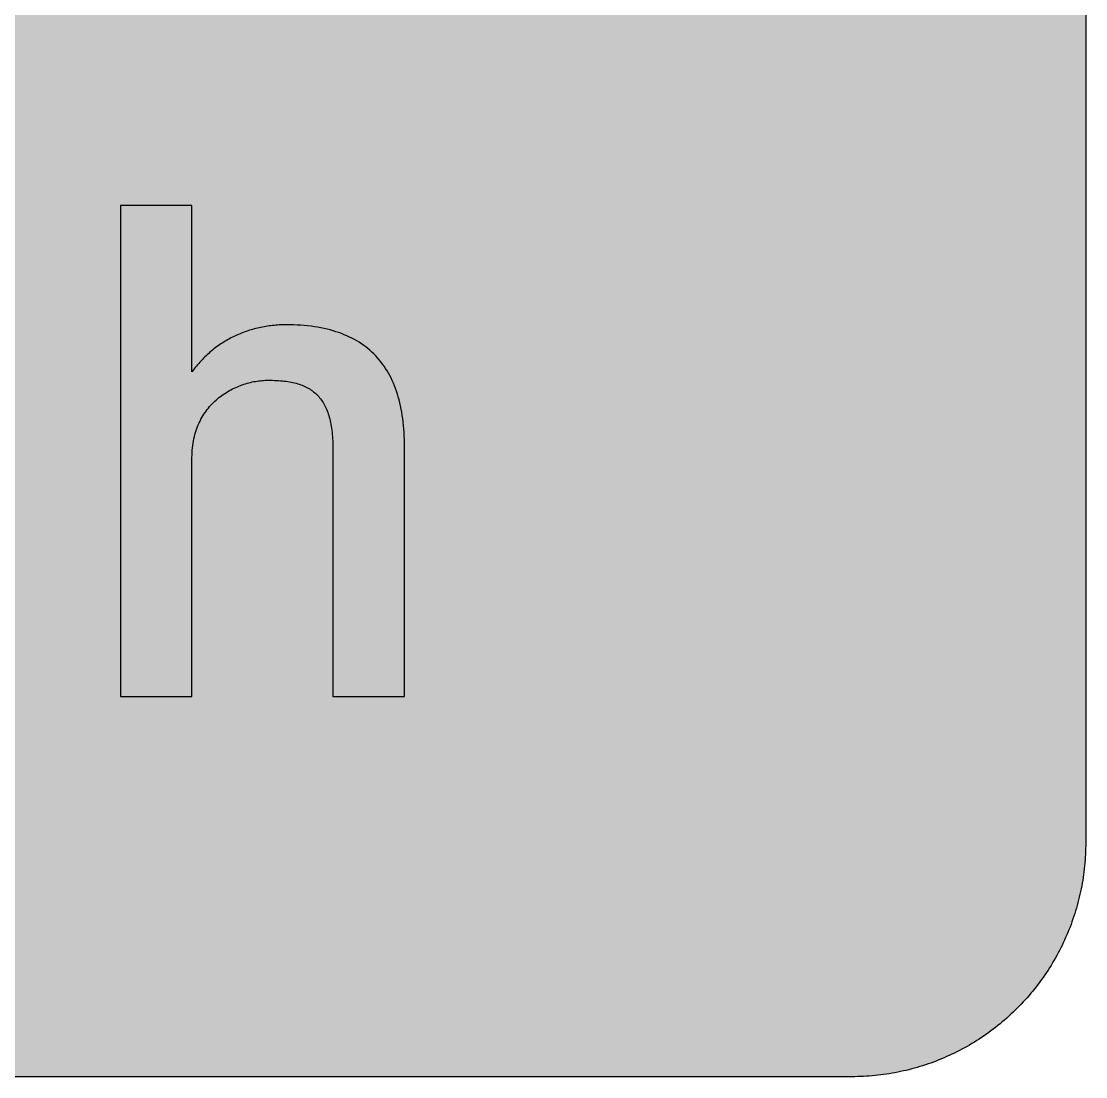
# Model space of a CAD drawing. Header units: millimetres. Extents: x 0 to 212, y 0 to 159.
# Drawn here: x 147.5 to 211.7, y 0.1 to 63.7 of the extents above; entities that cross this region are included whole.
import ezdxf

# ---------------------------------------------------------------- set-up
doc = ezdxf.new("R2010")
doc.units = ezdxf.units.MM

msp = doc.modelspace()

# ---------------------------------------------------------------- hatches: boundary and pattern name
for color, points in [(254, [(14.1633, 0.0536), (13.9878, 0.0533), (13.8125, 0.0559), (13.6373, 0.061), (13.462, 0.0686), (13.2893, 0.0787), (13.114, 0.0914), (12.9413, 0.1041), (12.7686, 0.1219), (12.5959, 0.1397), (12.4231, 0.16), (12.2504, 0.1829), (12.0777, 0.2057), (11.9075, 0.2337), (11.7373, 0.2616), (11.5672, 0.2921), (11.397, 0.3251), (11.2268, 0.3607), (11.0592, 0.3988), (10.8915, 0.4369), (10.7239, 0.4775), (10.5562, 0.5207), (10.3886, 0.5664), (10.2235, 0.6121), (10.0584, 0.6629), (9.8933, 0.7137), (9.7307, 0.7671), (9.5682, 0.8204), (9.4056, 0.8788), (9.2431, 0.9373), (9.083, 0.9982), (8.923, 1.0617), (8.763, 1.1252), (8.6055, 1.1938), (8.4455, 1.2624), (8.2906, 1.331), (8.1331, 1.4046), (7.9781, 1.4783), (7.8232, 1.5545), (7.6708, 1.6332), (7.5184, 1.7145), (7.366, 1.7958), (7.2161, 1.8796), (7.0663, 1.966), (6.919, 2.0523), (6.7716, 2.1438), (6.6243, 2.2352), (6.4795, 2.3266), (6.3348, 2.4232), (6.19, 2.5197), (6.0477, 2.6187), (5.908, 2.7178), (5.7683, 2.8194), (5.6286, 2.9235), (5.4915, 3.0302), (5.3543, 3.1369), (5.2197, 3.2461), (5.0851, 3.3579), (4.953, 3.4722), (4.8209, 3.5865), (4.6914, 3.7033), (4.5644, 3.8202), (4.4348, 3.9395), (4.3104, 4.0615), (4.1859, 4.1859), (4.0615, 4.3104), (3.9395, 4.4348), (3.8202, 4.5618), (3.7033, 4.6914), (3.5865, 4.8209), (3.4722, 4.953), (3.3579, 5.0851), (3.2487, 5.2197), (3.1369, 5.3543), (3.0302, 5.4915), (2.9235, 5.6286), (2.8194, 5.7683), (2.7178, 5.908), (2.6187, 6.0477), (2.5197, 6.19), (2.4232, 6.3348), (2.3266, 6.477), (2.2352, 6.6243), (2.1438, 6.7691), (2.0523, 6.919), (1.966, 7.0663), (1.8796, 7.2161), (1.7958, 7.366), (1.7145, 7.5184), (1.6332, 7.6708), (1.5545, 7.8232), (1.4783, 7.9781), (1.4046, 8.1331), (1.331, 8.2906), (1.2598, 8.4455), (1.1913, 8.603), (1.1252, 8.763), (1.0592, 8.923), (0.9982, 9.083), (0.9373, 9.2431), (0.8763, 9.4056), (0.8204, 9.5682), (0.7645, 9.7307), (0.7112, 9.8933), (0.6604, 10.0584), (0.6121, 10.2235), (0.5639, 10.3911), (0.5207, 10.5562), (0.4775, 10.7239), (0.4343, 10.8915), (0.3962, 11.0592), (0.3607, 11.2268), (0.3251, 11.397), (0.2921, 11.5672), (0.2616, 11.7373), (0.2311, 11.9075), (0.2057, 12.0802), (0.1803, 12.2504), (0.1575, 12.4231), (0.1372, 12.5959), (0.1194, 12.7686), (0.1041, 12.9413), (0.0889, 13.1166), (0.0787, 13.2893), (0.0686, 13.4645), (0.061, 13.6373), (0.0559, 13.8125), (0.0508, 13.9878), (0.0508, 14.163), (0.0522, 144.6925), (0.0508, 144.8664), (0.0559, 145.0416), (0.061, 145.2169), (0.0686, 145.3896), (0.0787, 145.5649), (0.0889, 145.7376), (0.1041, 145.9128), (0.1194, 146.0856), (0.1372, 146.2583), (0.1575, 146.431), (0.1803, 146.6037), (0.2057, 146.7739), (0.2311, 146.9466), (0.2616, 147.1168), (0.2921, 147.287), (0.3251, 147.4572), (0.3607, 147.6248), (0.3962, 147.795), (0.4343, 147.9626), (0.4775, 148.1303), (0.5207, 148.2979), (0.5639, 148.463), (0.6121, 148.6281), (0.6604, 148.7932), (0.7112, 148.9583), (0.7645, 149.1234), (0.8204, 149.286), (0.8763, 149.4485), (0.9373, 149.6111), (0.9982, 149.7711), (1.0592, 149.9311), (1.1252, 150.0911), (1.1913, 150.2486), (1.2598, 150.4061), (1.331, 150.5636), (1.4046, 150.7185), (1.4783, 150.876), (1.5545, 151.0284), (1.6332, 151.1833), (1.7145, 151.3357), (1.7958, 151.4856), (1.8796, 151.638), (1.966, 151.7879), (2.0523, 151.9352), (2.1438, 152.0825), (2.2352, 152.2298), (2.3266, 152.3746), (2.4232, 152.5194), (2.5197, 152.6616), (2.6187, 152.8039), (2.7178, 152.9461), (2.8194, 153.0858), (2.9235, 153.2255), (3.0302, 153.3627), (3.1369, 153.4973), (3.2487, 153.6344), (3.3579, 153.7665), (3.4722, 153.8986), (3.5865, 154.0307), (3.7033, 154.1602), (3.8202, 154.2898), (3.9395, 154.4168), (4.0615, 154.5438), (4.1859, 154.6682), (4.3104, 154.7901), (4.4348, 154.9121), (4.5644, 155.034), (4.6914, 155.1508), (4.8209, 155.2677), (4.953, 155.382), (5.0851, 155.4937), (5.2197, 155.6055), (5.3543, 155.7147), (5.4915, 155.8239), (5.6286, 155.9281), (5.7683, 156.0322), (5.908, 156.1338), (6.0477, 156.2354), (6.19, 156.3345), (6.3348, 156.431), (6.4795, 156.525), (6.6243, 156.6189), (6.7716, 156.7104), (6.919, 156.7993), (7.0663, 156.8882), (7.2161, 156.9745), (7.366, 157.0584), (7.5184, 157.1396), (7.6708, 157.2209), (7.8232, 157.2971), (7.9781, 157.3733), (8.1331, 157.4495), (8.2906, 157.5206), (8.4455, 157.5918), (8.6055, 157.6603), (8.763, 157.7289), (8.923, 157.7924), (9.083, 157.8559), (9.2431, 157.9169), (9.4056, 157.9753), (9.5682, 158.0337), (9.7307, 158.0871), (9.8933, 158.1404), (10.0584, 158.1912), (10.2235, 158.242), (10.3886, 158.2877), (10.5562, 158.3334), (10.7239, 158.3766), (10.8915, 158.4173), (11.0592, 158.4579), (11.2268, 158.4935), (11.397, 158.529), (11.5672, 158.562), (11.7373, 158.5925), (11.9075, 158.6205), (12.0777, 158.6484), (12.2504, 158.6713), (12.4231, 158.6941), (12.5959, 158.7144), (12.7686, 158.7322), (12.9413, 158.75), (13.114, 158.7627), (13.2893, 158.7754), (13.462, 158.7856), (13.6373, 158.7932), (13.8125, 158.7983), (13.9878, 158.8008), (14.163, 158.8033), (197.6078, 158.8036), (197.7822, 158.8008), (197.9574, 158.7983), (198.1327, 158.7932), (198.3054, 158.7856), (198.4807, 158.7754), (198.6534, 158.7627), (198.8287, 158.75), (199.0014, 158.7322), (199.1741, 158.7144), (199.3468, 158.6941), (199.5195, 158.6713), (199.6897, 158.6484), (199.8624, 158.6205), (200.0326, 158.5925), (200.2028, 158.562), (200.373, 158.529), (200.5432, 158.4935), (200.7108, 158.4579), (200.8784, 158.4173), (201.0461, 158.3766), (201.2137, 158.3334), (201.3788, 158.2877), (201.5465, 158.242), (201.7116, 158.1912), (201.8767, 158.1404), (202.0392, 158.0871), (202.2018, 158.0337), (202.3643, 157.9753), (202.5269, 157.9169), (202.6869, 157.8559), (202.8469, 157.7924), (203.007, 157.7289), (203.167, 157.6603), (203.3245, 157.5918), (203.4794, 157.5206), (203.6369, 157.4495), (203.7918, 157.3733), (203.9468, 157.2971), (204.0992, 157.2209), (204.2516, 157.1396), (204.404, 157.0584), (204.5538, 156.9745), (204.7037, 156.8882), (204.8535, 156.7993), (205.0009, 156.7104), (205.1456, 156.6189), (205.293, 156.525), (205.4352, 156.431), (205.58, 156.3345), (205.7222, 156.2354), (205.8619, 156.1338), (206.0016, 156.0322), (206.1413, 155.9281), (206.2785, 155.8239), (206.4156, 155.7147), (206.5503, 155.6055), (206.6849, 155.4937), (206.817, 155.382), (206.949, 155.2677), (207.0786, 155.1508), (207.2081, 155.034), (207.3351, 154.9121), (207.4596, 154.7901), (207.584, 154.6682), (207.7085, 154.5438), (207.8304, 154.4168), (207.9498, 154.2898), (208.0666, 154.1602), (208.1835, 154.0307), (208.2978, 153.8986), (208.4121, 153.7665), (208.5238, 153.6344), (208.6331, 153.4973), (208.7397, 153.3627), (208.8464, 153.2255), (208.9506, 153.0858), (209.0522, 152.9461), (209.1512, 152.8039), (209.2503, 152.6616), (209.3468, 152.5194), (209.4433, 152.3746), (209.5348, 152.2298), (209.6262, 152.0825), (209.7176, 151.9352), (209.804, 151.7879), (209.8904, 151.638), (209.9742, 151.4856), (210.0555, 151.3357), (210.1367, 151.1833), (210.2155, 151.0284), (210.2917, 150.876), (210.3653, 150.7185), (210.439, 150.5636), (210.5076, 150.4061), (210.5762, 150.2486), (210.6447, 150.0911), (210.7082, 149.9311), (210.7717, 149.7711), (210.8327, 149.6111), (210.8911, 149.4485), (210.9495, 149.286), (211.0029, 149.1234), (211.0562, 148.9583), (211.107, 148.7932), (211.1578, 148.6281), (211.2035, 148.463), (211.2493, 148.2979), (211.2924, 148.1303), (211.3331, 147.9626), (211.3712, 147.795), (211.4093, 147.6248), (211.4448, 147.4572), (211.4779, 147.287), (211.5083, 147.1168), (211.5363, 146.9466), (211.5642, 146.7739), (211.5871, 146.6037), (211.6099, 146.431), (211.6303, 146.2583), (211.648, 146.0856), (211.6658, 145.9128), (211.6785, 145.7376), (211.6912, 145.5649), (211.7014, 145.3896), (211.709, 145.2169), (211.7141, 145.0416), (211.7166, 144.8664), (211.7166, 144.6911), (211.7189, 14.1647), (211.7166, 13.9878), (211.7141, 13.8125), (211.709, 13.6373), (211.7014, 13.4645), (211.6912, 13.2893), (211.6785, 13.1166), (211.6658, 12.9413), (211.648, 12.7686), (211.6303, 12.5959), (211.6099, 12.4231), (211.5871, 12.2504), (211.5642, 12.0802), (211.5363, 11.9075), (211.5083, 11.7373), (211.4779, 11.5672), (211.4448, 11.397), (211.4093, 11.2268), (211.3712, 11.0592), (211.3331, 10.8915), (211.2924, 10.7239), (211.2493, 10.5562), (211.2035, 10.3911), (211.1578, 10.2235), (211.107, 10.0584), (211.0562, 9.8933), (211.0029, 9.7307), (210.9495, 9.5682), (210.8911, 9.4056), (210.8327, 9.2431), (210.7717, 9.083), (210.7082, 8.923), (210.6447, 8.763), (210.5762, 8.603), (210.5076, 8.4455), (210.439, 8.2906), (210.3653, 8.1331), (210.2917, 7.9781), (210.2155, 7.8232), (210.1367, 7.6708), (210.0555, 7.5184), (209.9742, 7.366), (209.8904, 7.2161), (209.804, 7.0663), (209.7176, 6.919), (209.6262, 6.7691), (209.5348, 6.6243), (209.4433, 6.477), (209.3468, 6.3348), (209.2503, 6.19), (209.1512, 6.0477), (209.0522, 5.908), (208.9506, 5.7683), (208.8464, 5.6286), (208.7397, 5.4915), (208.6331, 5.3543), (208.5238, 5.2197), (208.4121, 5.0851), (208.2978, 4.953), (208.1835, 4.8209), (208.0666, 4.6914), (207.9498, 4.5618), (207.8304, 4.4348), (207.7085, 4.3104), (207.584, 4.1859), (207.4596, 4.0615), (207.3351, 3.9395), (207.2081, 3.8202), (207.0786, 3.7033), (206.949, 3.5865), (206.817, 3.4722), (206.6849, 3.3579), (206.5503, 3.2461), (206.4156, 3.1369), (206.2785, 3.0302), (206.1413, 2.9235), (206.0016, 2.8194), (205.8619, 2.7178), (205.7222, 2.6187), (205.58, 2.5197), (205.4352, 2.4232), (205.293, 2.3266), (205.1456, 2.2352), (205.0009, 2.1438), (204.8535, 2.0523), (204.7037, 1.966), (204.5538, 1.8796), (204.404, 1.7958), (204.2516, 1.7145), (204.0992, 1.6332), (203.9468, 1.5545), (203.7918, 1.4783), (203.6369, 1.4046), (203.4794, 1.331), (203.3245, 1.2624), (203.167, 1.1938), (203.007, 1.1252), (202.8469, 1.0617), (202.6869, 0.9982), (202.5269, 0.9373), (202.3643, 0.8788), (202.2018, 0.8204), (202.0392, 0.7671), (201.8767, 0.7137), (201.7116, 0.6629), (201.5465, 0.6121), (201.3788, 0.5664), (201.2137, 0.5207), (201.0461, 0.4775), (200.8784, 0.4369), (200.7108, 0.3988), (200.5432, 0.3607), (200.373, 0.3251), (200.2028, 0.2921), (200.0326, 0.2616), (199.8624, 0.2337), (199.6897, 0.2057), (199.5195, 0.1829), (199.3468, 0.16), (199.1741, 0.1397), (199.0014, 0.1219), (198.8287, 0.1041), (198.6534, 0.0914), (198.4807, 0.0787), (198.3054, 0.0686), (198.1327, 0.061), (197.9574, 0.0559), (197.7822, 0.0533), (197.6069, 0.0533)]), (59, [(157.7728, 22.9842), (157.7728, 37.4191), (157.7746, 37.5666), (157.7797, 37.7139), (157.7873, 37.8587), (157.8, 38.0009), (157.8178, 38.1406), (157.8381, 38.2753), (157.861, 38.4099), (157.8864, 38.542), (157.9169, 38.6715), (157.9499, 38.796), (157.9855, 38.9204), (158.0236, 39.0423), (158.0642, 39.1617), (158.1099, 39.2786), (158.1556, 39.3903), (158.2064, 39.5021), (158.2598, 39.6113), (158.3157, 39.718), (158.3715, 39.8221), (158.4325, 39.9237), (158.496, 40.0228), (158.5595, 40.1193), (158.6255, 40.2133), (158.6967, 40.3047), (158.7678, 40.3936), (158.8389, 40.4825), (158.9151, 40.5663), (158.9913, 40.6476), (159.07, 40.7289), (159.1513, 40.8051), (159.2326, 40.8813), (159.3164, 40.9524), (159.4028, 41.0235), (159.4891, 41.0896), (159.5755, 41.1556), (159.6644, 41.2191), (159.7558, 41.2801), (159.8473, 41.3385), (159.9387, 41.3944), (160.0327, 41.4503), (160.1267, 41.5011), (160.2232, 41.5493), (160.3197, 41.5976), (160.4162, 41.6433), (160.5128, 41.6839), (160.6093, 41.7246), (160.7083, 41.7627), (160.8074, 41.7982), (160.9065, 41.8338), (161.0055, 41.8643), (161.1046, 41.8922), (161.2062, 41.9202), (161.3052, 41.9456), (161.4043, 41.9684), (161.5034, 41.9887), (161.605, 42.0065), (161.704, 42.0218), (161.8031, 42.037), (161.8996, 42.0472), (161.9987, 42.0573), (162.0977, 42.0649), (162.1942, 42.07), (162.2908, 42.0726), (162.3847, 42.0751), (162.5143, 42.0726), (162.6387, 42.07), (162.7607, 42.0675), (162.8826, 42.0624), (163.002, 42.0548), (163.1163, 42.0446), (163.2306, 42.0345), (163.3423, 42.0218), (163.4515, 42.0091), (163.5582, 41.9938), (163.6649, 41.976), (163.7665, 41.9557), (163.8681, 41.9354), (163.9646, 41.91), (164.0611, 41.8871), (164.1551, 41.8592), (164.2466, 41.8313), (164.3355, 41.7982), (164.4218, 41.7678), (164.5082, 41.7322), (164.592, 41.6941), (164.6707, 41.656), (164.7495, 41.6154), (164.8257, 41.5722), (164.9019, 41.5265), (164.973, 41.4782), (165.0441, 41.4299), (165.1127, 41.3766), (165.1787, 41.3233), (165.2422, 41.2674), (165.3057, 41.209), (165.3642, 41.148), (165.4226, 41.0845), (165.4785, 41.0185), (165.5318, 40.9524), (165.5851, 40.8813), (165.6359, 40.8076), (165.6817, 40.734), (165.7299, 40.6552), (165.7731, 40.5765), (165.8163, 40.4927), (165.8569, 40.4089), (165.895, 40.32), (165.9306, 40.2285), (165.9661, 40.1371), (165.9992, 40.0406), (166.0296, 39.9415), (166.0576, 39.8424), (166.0855, 39.7383), (166.1109, 39.6316), (166.1338, 39.5224), (166.1566, 39.4106), (166.177, 39.2963), (166.1947, 39.177), (166.21, 39.0576), (166.2252, 38.9331), (166.2379, 38.8087), (166.2481, 38.6791), (166.2582, 38.547), (166.2659, 38.4124), (166.2735, 38.2727), (166.276, 38.133), (166.2786, 37.9882), (166.2786, 37.8409), (166.2811, 22.9842), (170.5998, 22.9842), (170.5998, 38.0541), (170.5966, 38.2778), (170.5915, 38.4988), (170.5839, 38.7172), (170.5712, 38.9306), (170.5585, 39.1414), (170.5381, 39.3497), (170.5178, 39.5529), (170.4924, 39.7561), (170.4645, 39.9517), (170.4315, 40.1472), (170.3984, 40.3377), (170.3603, 40.5257), (170.3172, 40.7086), (170.2714, 40.8889), (170.2232, 41.0667), (170.1724, 41.2394), (170.1165, 41.4096), (170.0555, 41.5773), (169.9946, 41.7398), (169.9285, 41.8998), (169.86, 42.0548), (169.7863, 42.2097), (169.7101, 42.357), (169.6288, 42.5044), (169.545, 42.6466), (169.4586, 42.7863), (169.3697, 42.9209), (169.2758, 43.053), (169.1767, 43.1825), (169.0751, 43.307), (168.971, 43.4264), (168.8617, 43.5458), (168.75, 43.6601), (168.6357, 43.7693), (168.5163, 43.8785), (168.3944, 43.9826), (168.2674, 44.0817), (168.1378, 44.1782), (168.0032, 44.2722), (167.8661, 44.3611), (167.7238, 44.4475), (167.579, 44.5287), (167.4317, 44.6075), (167.2793, 44.6811), (167.1244, 44.7548), (166.9644, 44.8208), (166.8018, 44.8869), (166.6342, 44.9453), (166.464, 45.0037), (166.2887, 45.0571), (166.1109, 45.1053), (165.928, 45.1536), (165.7426, 45.1942), (165.5521, 45.2323), (165.3591, 45.2679), (165.161, 45.3009), (164.9603, 45.3288), (164.7546, 45.3517), (164.5463, 45.372), (164.3329, 45.3898), (164.117, 45.4025), (163.896, 45.4101), (163.6725, 45.4177), (163.4439, 45.4177), (163.3398, 45.4177), (163.2382, 45.4152), (163.134, 45.4127), (163.0324, 45.4076), (162.9308, 45.4025), (162.8292, 45.3949), (162.7276, 45.3847), (162.626, 45.3746), (162.5244, 45.3644), (162.4228, 45.3492), (162.3238, 45.3365), (162.2222, 45.3212), (162.1231, 45.3034), (162.0241, 45.2831), (161.925, 45.2653), (161.8259, 45.2425), (161.7269, 45.2196), (161.6304, 45.1968), (161.5313, 45.1714), (161.4348, 45.1434), (161.3383, 45.1155), (161.2417, 45.0875), (161.1452, 45.0545), (161.0512, 45.024), (160.9547, 44.9885), (160.8607, 44.9555), (160.7668, 44.9174), (160.6728, 44.8793), (160.5813, 44.8412), (160.4899, 44.8005), (160.3985, 44.7573), (160.307, 44.7142), (160.2156, 44.671), (160.1267, 44.6227), (160.0378, 44.577), (159.9489, 44.5262), (159.86, 44.4754), (159.7736, 44.4246), (159.6873, 44.3713), (159.6009, 44.3179), (159.5145, 44.262), (159.4307, 44.2036), (159.3469, 44.1452), (159.2631, 44.0842), (159.1818, 44.0233), (159.098, 43.9598), (159.0192, 43.8963), (158.938, 43.8302), (158.8592, 43.7617), (158.7805, 43.6931), (158.7017, 43.622), (158.6255, 43.5508), (158.5493, 43.4797), (158.4731, 43.4035), (158.3995, 43.3273), (158.3258, 43.2511), (158.2547, 43.1724), (158.181, 43.0936), (158.1099, 43.0124), (158.0413, 42.9285), (157.9728, 42.8447), (157.9042, 42.7584), (157.8381, 42.672), (157.7721, 42.5831), (157.7728, 52.6175), (153.4541, 52.6175), (153.4541, 22.9842)])]:
    msp.add_hatch(color=color).paths.add_polyline_path(points)
h = msp.add_hatch(color=59)
h.paths.add_polyline_path([(14.1633, 3.5814), (13.8887, 3.5839), (13.6169, 3.5941), (13.3477, 3.6119), (13.081, 3.6347), (12.8143, 3.6652), (12.5501, 3.7008), (12.2885, 3.7465), (12.0294, 3.7948), (11.7729, 3.8506), (11.5164, 3.9141), (11.2649, 3.9827), (11.016, 4.0564), (10.7671, 4.1351), (10.5232, 4.2215), (10.2819, 4.3129), (10.0432, 4.412), (9.8069, 4.5161), (9.5733, 4.6228), (9.3447, 4.7371), (9.1186, 4.8565), (8.8951, 4.9809), (8.6741, 5.113), (8.4582, 5.2476), (8.2448, 5.3873), (8.0366, 5.5321), (7.8308, 5.682), (7.6276, 5.8369), (7.4295, 5.9969), (7.2365, 6.1595), (7.046, 6.3297), (6.8605, 6.5024), (6.6777, 6.6802), (6.5024, 6.8605), (6.3271, 7.046), (6.1595, 7.2365), (5.9969, 7.432), (5.8369, 7.6302), (5.682, 7.8308), (5.5321, 8.0366), (5.3873, 8.2448), (5.2451, 8.4582), (5.1105, 8.6741), (4.9809, 8.8951), (4.8565, 9.1186), (4.7371, 9.3447), (4.6228, 9.5758), (4.5136, 9.8069), (4.4094, 10.0432), (4.3129, 10.2819), (4.2215, 10.5232), (4.1351, 10.7696), (4.0538, 11.016), (3.9802, 11.2649), (3.9116, 11.5189), (3.8506, 11.7729), (3.7948, 12.0294), (3.744, 12.2911), (3.7008, 12.5527), (3.6627, 12.8143), (3.6322, 13.081), (3.6093, 13.3502), (3.5916, 13.6195), (3.5814, 13.8913), (3.5789, 14.163), (3.58, 144.6925), (3.5814, 144.9654), (3.5916, 145.2347), (3.6093, 145.5064), (3.6322, 145.7731), (3.6627, 146.0398), (3.7008, 146.304), (3.744, 146.5656), (3.7948, 146.8247), (3.8506, 147.0812), (3.9116, 147.3352), (3.9802, 147.5892), (4.0538, 147.8382), (4.1351, 148.0845), (4.2215, 148.3309), (4.3129, 148.5722), (4.4094, 148.811), (4.5136, 149.0472), (4.6228, 149.2783), (4.7371, 149.5095), (4.8565, 149.7355), (4.9809, 149.9591), (5.1105, 150.1775), (5.2451, 150.3959), (5.3873, 150.6093), (5.5321, 150.8176), (5.682, 151.0233), (5.8369, 151.224), (5.9969, 151.4221), (6.1595, 151.6177), (6.3271, 151.8056), (6.5024, 151.9936), (6.6777, 152.1739), (6.8605, 152.3517), (7.046, 152.5245), (7.2365, 152.6946), (7.4295, 152.8572), (7.6276, 153.0172), (7.8308, 153.1722), (8.0366, 153.322), (8.2448, 153.4668), (8.4582, 153.6065), (8.6741, 153.7411), (8.8951, 153.8732), (9.1186, 153.9977), (9.3447, 154.117), (9.5733, 154.2313), (9.8069, 154.3406), (10.0432, 154.4422), (10.2819, 154.5412), (10.5232, 154.6327), (10.7671, 154.719), (11.016, 154.7978), (11.2649, 154.874), (11.5164, 154.9425), (11.7729, 155.0035), (12.0294, 155.0594), (12.2885, 155.1102), (12.5501, 155.1534), (12.8143, 155.1889), (13.081, 155.2194), (13.3477, 155.2448), (13.6169, 155.26), (13.8887, 155.2702), (14.163, 155.2753), (197.6078, 155.2758), (197.8787, 155.2702), (198.1505, 155.26), (198.4197, 155.2448), (198.689, 155.2194), (198.9557, 155.1889), (199.2173, 155.1534), (199.4789, 155.1102), (199.7405, 155.0594), (199.9971, 155.0035), (200.2511, 154.9425), (200.5051, 154.874), (200.754, 154.7978), (201.0004, 154.719), (201.2467, 154.6327), (201.488, 154.5412), (201.7268, 154.4422), (201.963, 154.3406), (202.1942, 154.2313), (202.4253, 154.117), (202.6514, 153.9977), (202.8749, 153.8732), (203.0959, 153.7411), (203.3118, 153.6065), (203.5251, 153.4668), (203.7334, 153.322), (203.9391, 153.1722), (204.1398, 153.0172), (204.3379, 152.8572), (204.5335, 152.6946), (204.724, 152.5245), (204.9094, 152.3517), (205.0898, 152.1739), (205.2676, 151.9936), (205.4403, 151.8056), (205.6105, 151.6177), (205.773, 151.4221), (205.933, 151.224), (206.088, 151.0233), (206.2378, 150.8176), (206.3826, 150.6093), (206.5223, 150.3959), (206.6569, 150.1775), (206.789, 149.9591), (206.9135, 149.7355), (207.0329, 149.5095), (207.1472, 149.2783), (207.2538, 149.0472), (207.358, 148.811), (207.457, 148.5722), (207.5485, 148.3309), (207.6348, 148.0845), (207.7136, 147.8382), (207.7872, 147.5892), (207.8558, 147.3352), (207.9193, 147.0812), (207.9752, 146.8247), (208.0235, 146.5656), (208.0692, 146.304), (208.1047, 146.0398), (208.1352, 145.7731), (208.1581, 145.5064), (208.1759, 145.2347), (208.186, 144.9654), (208.1911, 144.6911), (208.1911, 14.1647), (208.186, 13.8913), (208.1759, 13.6195), (208.1581, 13.3502), (208.1352, 13.081), (208.1047, 12.8143), (208.0692, 12.5527), (208.0235, 12.2911), (207.9752, 12.0294), (207.9193, 11.7729), (207.8558, 11.5189), (207.7872, 11.2649), (207.7136, 11.016), (207.6348, 10.7696), (207.5485, 10.5232), (207.457, 10.2819), (207.358, 10.0432), (207.2538, 9.8069), (207.1472, 9.5758), (207.0329, 9.3447), (206.9135, 9.1186), (206.789, 8.8951), (206.6569, 8.6741), (206.5223, 8.4582), (206.3826, 8.2448), (206.2378, 8.0366), (206.088, 7.8308), (205.933, 7.6302), (205.773, 7.432), (205.6105, 7.2365), (205.4403, 7.046), (205.2676, 6.8605), (205.0898, 6.6802), (204.9094, 6.5024), (204.724, 6.3297), (204.5335, 6.1595), (204.3379, 5.9969), (204.1398, 5.8369), (203.9391, 5.682), (203.7334, 5.5321), (203.5251, 5.3873), (203.3118, 5.2476), (203.0959, 5.113), (202.8749, 4.9809), (202.6514, 4.8565), (202.4253, 4.7371), (202.1942, 4.6228), (201.963, 4.5161), (201.7268, 4.412), (201.488, 4.3129), (201.2467, 4.2215), (201.0004, 4.1351), (200.754, 4.0564), (200.5051, 3.9827), (200.2511, 3.9141), (199.9971, 3.8506), (199.7405, 3.7948), (199.4789, 3.7465), (199.2173, 3.7008), (198.9557, 3.6652), (198.689, 3.6347), (198.4197, 3.6119), (198.1505, 3.5941), (197.8787, 3.5839), (197.6069, 3.5789)])
h.paths.add_polyline_path([(14.1633, 8.8731), (14.0259, 8.8748), (13.8887, 8.8798), (13.7541, 8.8875), (13.622, 8.9002), (13.4874, 8.9154), (13.3553, 8.9332), (13.2258, 8.9535), (13.0962, 8.9789), (12.9667, 9.0068), (12.8397, 9.0373), (12.7127, 9.0729), (12.5882, 9.1084), (12.4663, 9.1491), (12.3419, 9.1923), (12.2225, 9.238), (12.1031, 9.2888), (11.9837, 9.3396), (11.8694, 9.3929), (11.7526, 9.4513), (11.6408, 9.5098), (11.5291, 9.5733), (11.4198, 9.6368), (11.3106, 9.7053), (11.2039, 9.7765), (11.0998, 9.8476), (10.9957, 9.9238), (10.8966, 10), (10.7975, 10.0787), (10.6985, 10.1625), (10.6045, 10.2464), (10.5105, 10.3327), (10.4216, 10.4216), (10.3327, 10.5131), (10.2464, 10.6045), (10.16, 10.701), (10.0787, 10.7975), (10, 10.8966), (9.9212, 10.9982), (9.8476, 11.0998), (9.7739, 11.2039), (9.7053, 11.3106), (9.6368, 11.4198), (9.5707, 11.5291), (9.5098, 11.6408), (9.4488, 11.7551), (9.3929, 11.8694), (9.337, 11.9863), (9.2862, 12.1031), (9.238, 12.2225), (9.1923, 12.3444), (9.1491, 12.4663), (9.1084, 12.5908), (9.0703, 12.7152), (9.0373, 12.8397), (9.0068, 12.9692), (8.9789, 13.0962), (8.9535, 13.2258), (8.9306, 13.3579), (8.9129, 13.4899), (8.8976, 13.622), (8.8849, 13.7566), (8.8773, 13.8913), (8.8722, 14.0259), (8.8697, 14.163), (8.8717, 144.6925), (8.8722, 144.8283), (8.8773, 144.9629), (8.8849, 145.0975), (8.8976, 145.2321), (8.9129, 145.3642), (8.9306, 145.4963), (8.9535, 145.6284), (8.9789, 145.7579), (9.0068, 145.8849), (9.0373, 146.0144), (9.0703, 146.1389), (9.1084, 146.2634), (9.1491, 146.3878), (9.1923, 146.5097), (9.238, 146.6317), (9.2862, 146.751), (9.337, 146.8679), (9.3929, 146.9847), (9.4488, 147.099), (9.5098, 147.2133), (9.5707, 147.3251), (9.6368, 147.4343), (9.7053, 147.5435), (9.7739, 147.6502), (9.8476, 147.7543), (9.9212, 147.8559), (10, 147.9575), (10.0787, 148.0566), (10.16, 148.1531), (10.2464, 148.2496), (10.3327, 148.3411), (10.4216, 148.4325), (10.5105, 148.5214), (10.6045, 148.6078), (10.6985, 148.6916), (10.7975, 148.7754), (10.8966, 148.8542), (10.9957, 148.9304), (11.0998, 149.0066), (11.2039, 149.0777), (11.3106, 149.1488), (11.4198, 149.2174), (11.5291, 149.2809), (11.6408, 149.3444), (11.7526, 149.4028), (11.8694, 149.4612), (11.9837, 149.5146), (12.1031, 149.5679), (12.2225, 149.6162), (12.3419, 149.6619), (12.4663, 149.7051), (12.5882, 149.7457), (12.7127, 149.7813), (12.8397, 149.8168), (12.9667, 149.8473), (13.0962, 149.8752), (13.2258, 149.9006), (13.3553, 149.921), (13.4874, 149.9413), (13.622, 149.9565), (13.7541, 149.9667), (13.8887, 149.9768), (14.0259, 149.9819), (14.163, 149.9819), (197.6078, 149.9842), (197.7441, 149.9819), (197.8787, 149.9768), (198.0133, 149.9667), (198.1479, 149.9565), (198.28, 149.9413), (198.4121, 149.921), (198.5442, 149.9006), (198.6737, 149.8752), (198.8007, 149.8473), (198.9303, 149.8168), (199.0547, 149.7813), (199.1792, 149.7457), (199.3036, 149.7051), (199.4256, 149.6619), (199.5475, 149.6162), (199.6669, 149.5679), (199.7837, 149.5146), (199.9005, 149.4612), (200.0148, 149.4028), (200.1291, 149.3444), (200.2409, 149.2809), (200.3501, 149.2174), (200.4593, 149.1488), (200.566, 149.0777), (200.6702, 149.0066), (200.7718, 148.9304), (200.8734, 148.8542), (200.9724, 148.7754), (201.0689, 148.6916), (201.1655, 148.6078), (201.2569, 148.5214), (201.3483, 148.4325), (201.4372, 148.3411), (201.5236, 148.2496), (201.6074, 148.1531), (201.6912, 148.0566), (201.77, 147.9575), (201.8462, 147.8559), (201.9224, 147.7543), (201.9935, 147.6502), (202.0646, 147.5435), (202.1332, 147.4343), (202.1967, 147.3251), (202.2602, 147.2133), (202.3186, 147.099), (202.377, 146.9847), (202.4304, 146.8679), (202.4812, 146.751), (202.532, 146.6317), (202.5777, 146.5097), (202.6209, 146.3878), (202.6615, 146.2634), (202.6971, 146.1389), (202.7326, 146.0144), (202.7631, 145.8849), (202.7911, 145.7579), (202.8165, 145.6284), (202.8368, 145.4963), (202.8546, 145.3642), (202.8698, 145.2321), (202.8825, 145.0975), (202.8901, 144.9629), (202.8952, 144.8283), (202.8977, 144.6911), (202.8994, 14.1647), (202.8952, 14.0259), (202.8901, 13.8913), (202.8825, 13.7566), (202.8698, 13.622), (202.8546, 13.4899), (202.8368, 13.3579), (202.8165, 13.2258), (202.7911, 13.0962), (202.7631, 12.9692), (202.7326, 12.8397), (202.6971, 12.7152), (202.6615, 12.5908), (202.6209, 12.4663), (202.5777, 12.3444), (202.532, 12.2225), (202.4812, 12.1031), (202.4304, 11.9863), (202.377, 11.8694), (202.3186, 11.7551), (202.2602, 11.6408), (202.1967, 11.5291), (202.1332, 11.4198), (202.0646, 11.3106), (201.9935, 11.2039), (201.9224, 11.0998), (201.8462, 10.9982), (201.77, 10.8966), (201.6912, 10.7975), (201.6074, 10.701), (201.5236, 10.6045), (201.4372, 10.5131), (201.3483, 10.4216), (201.2569, 10.3327), (201.1655, 10.2464), (201.0689, 10.1625), (200.9724, 10.0787), (200.8734, 10), (200.7718, 9.9238), (200.6702, 9.8476), (200.566, 9.7765), (200.4593, 9.7053), (200.3501, 9.6368), (200.2409, 9.5733), (200.1291, 9.5098), (200.0148, 9.4513), (199.9005, 9.3929), (199.7837, 9.3396), (199.6669, 9.2888), (199.5475, 9.238), (199.4256, 9.1923), (199.3036, 9.1491), (199.1792, 9.1084), (199.0547, 9.0729), (198.9303, 9.0373), (198.8007, 9.0068), (198.6737, 8.9789), (198.5442, 8.9535), (198.4121, 8.9332), (198.28, 8.9154), (198.1479, 8.9002), (198.0133, 8.8875), (197.8787, 8.8798), (197.7441, 8.8748), (197.6069, 8.8722)], flags=16)

# ---------------------------------------------------------------- linework, layer by layer
at = {"color": 254}
msp.add_lwpolyline([(211.7166, 144.6911), (211.7189, 14.1647), (211.7166, 13.9878), (211.7141, 13.8125), (211.709, 13.6373), (211.7014, 13.4645), (211.6912, 13.2893), (211.6785, 13.1166), (211.6658, 12.9413), (211.648, 12.7686), (211.6303, 12.5959), (211.6099, 12.4231), (211.5871, 12.2504), (211.5642, 12.0802), (211.5363, 11.9075), (211.5083, 11.7373), (211.4779, 11.5672), (211.4448, 11.397), (211.4093, 11.2268), (211.3712, 11.0592), (211.3331, 10.8915), (211.2924, 10.7239), (211.2493, 10.5562), (211.2035, 10.3911), (211.1578, 10.2235), (211.107, 10.0584), (211.0562, 9.8933), (211.0029, 9.7307), (210.9495, 9.5682), (210.8911, 9.4056), (210.8327, 9.2431), (210.7717, 9.083), (210.7082, 8.923), (210.6447, 8.763), (210.5762, 8.603), (210.5076, 8.4455), (210.439, 8.2906), (210.3653, 8.1331), (210.2917, 7.9781), (210.2155, 7.8232), (210.1367, 7.6708), (210.0555, 7.5184), (209.9742, 7.366), (209.8904, 7.2161), (209.804, 7.0663), (209.7176, 6.919), (209.6262, 6.7691), (209.5348, 6.6243), (209.4433, 6.477), (209.3468, 6.3348), (209.2503, 6.19), (209.1512, 6.0477), (209.0522, 5.908), (208.9506, 5.7683), (208.8464, 5.6286), (208.7397, 5.4915), (208.6331, 5.3543), (208.5238, 5.2197), (208.4121, 5.0851), (208.2978, 4.953), (208.1835, 4.8209), (208.0666, 4.6914), (207.9498, 4.5618), (207.8304, 4.4348), (207.7085, 4.3104), (207.584, 4.1859), (207.4596, 4.0615), (207.3351, 3.9395), (207.2081, 3.8202), (207.0786, 3.7033), (206.949, 3.5865), (206.817, 3.4722), (206.6849, 3.3579), (206.5503, 3.2461), (206.4156, 3.1369), (206.2785, 3.0302), (206.1413, 2.9235), (206.0016, 2.8194), (205.8619, 2.7178), (205.7222, 2.6187), (205.58, 2.5197), (205.4352, 2.4232), (205.293, 2.3266), (205.1456, 2.2352), (205.0009, 2.1438), (204.8535, 2.0523), (204.7037, 1.966), (204.5538, 1.8796), (204.404, 1.7958), (204.2516, 1.7145), (204.0992, 1.6332), (203.9468, 1.5545), (203.7918, 1.4783), (203.6369, 1.4046), (203.4794, 1.331), (203.3245, 1.2624), (203.167, 1.1938), (203.007, 1.1252), (202.8469, 1.0617), (202.6869, 0.9982), (202.5269, 0.9373), (202.3643, 0.8788), (202.2018, 0.8204), (202.0392, 0.7671), (201.8767, 0.7137), (201.7116, 0.6629), (201.5465, 0.6121), (201.3788, 0.5664), (201.2137, 0.5207), (201.0461, 0.4775), (200.8784, 0.4369), (200.7108, 0.3988), (200.5432, 0.3607), (200.373, 0.3251), (200.2028, 0.2921), (200.0326, 0.2616), (199.8624, 0.2337), (199.6897, 0.2057), (199.5195, 0.1829), (199.3468, 0.16), (199.1741, 0.1397), (199.0014, 0.1219), (198.8287, 0.1041), (198.6534, 0.0914), (198.4807, 0.0787), (198.3054, 0.0686), (198.1327, 0.061), (197.9574, 0.0559), (197.7822, 0.0533), (197.6069, 0.0533), (14.1633, 0.0536)], dxfattribs=at)
at = {"color": 59}
msp.add_lwpolyline([(157.7728, 22.9842), (157.7728, 37.4191), (157.7746, 37.5666), (157.7797, 37.7139), (157.7873, 37.8587), (157.8, 38.0009), (157.8178, 38.1406), (157.8381, 38.2753), (157.861, 38.4099), (157.8864, 38.542), (157.9169, 38.6715), (157.9499, 38.796), (157.9855, 38.9204), (158.0236, 39.0423), (158.0642, 39.1617), (158.1099, 39.2786), (158.1556, 39.3903), (158.2064, 39.5021), (158.2598, 39.6113), (158.3157, 39.718), (158.3715, 39.8221), (158.4325, 39.9237), (158.496, 40.0228), (158.5595, 40.1193), (158.6255, 40.2133), (158.6967, 40.3047), (158.7678, 40.3936), (158.8389, 40.4825), (158.9151, 40.5663), (158.9913, 40.6476), (159.07, 40.7289), (159.1513, 40.8051), (159.2326, 40.8813), (159.3164, 40.9524), (159.4028, 41.0235), (159.4891, 41.0896), (159.5755, 41.1556), (159.6644, 41.2191), (159.7558, 41.2801), (159.8473, 41.3385), (159.9387, 41.3944), (160.0327, 41.4503), (160.1267, 41.5011), (160.2232, 41.5493), (160.3197, 41.5976), (160.4162, 41.6433), (160.5128, 41.6839), (160.6093, 41.7246), (160.7083, 41.7627), (160.8074, 41.7982), (160.9065, 41.8338), (161.0055, 41.8643), (161.1046, 41.8922), (161.2062, 41.9202), (161.3052, 41.9456), (161.4043, 41.9684), (161.5034, 41.9887), (161.605, 42.0065), (161.704, 42.0218), (161.8031, 42.037), (161.8996, 42.0472), (161.9987, 42.0573), (162.0977, 42.0649), (162.1942, 42.07), (162.2908, 42.0726), (162.3847, 42.0751), (162.5143, 42.0726), (162.6387, 42.07), (162.7607, 42.0675), (162.8826, 42.0624), (163.002, 42.0548), (163.1163, 42.0446), (163.2306, 42.0345), (163.3423, 42.0218), (163.4515, 42.0091), (163.5582, 41.9938), (163.6649, 41.976), (163.7665, 41.9557), (163.8681, 41.9354), (163.9646, 41.91), (164.0611, 41.8871), (164.1551, 41.8592), (164.2466, 41.8313), (164.3355, 41.7982), (164.4218, 41.7678), (164.5082, 41.7322), (164.592, 41.6941), (164.6707, 41.656), (164.7495, 41.6154), (164.8257, 41.5722), (164.9019, 41.5265), (164.973, 41.4782), (165.0441, 41.4299), (165.1127, 41.3766), (165.1787, 41.3233), (165.2422, 41.2674), (165.3057, 41.209), (165.3642, 41.148), (165.4226, 41.0845), (165.4785, 41.0185), (165.5318, 40.9524), (165.5851, 40.8813), (165.6359, 40.8076), (165.6817, 40.734), (165.7299, 40.6552), (165.7731, 40.5765), (165.8163, 40.4927), (165.8569, 40.4089), (165.895, 40.32), (165.9306, 40.2285), (165.9661, 40.1371), (165.9992, 40.0406), (166.0296, 39.9415), (166.0576, 39.8424), (166.0855, 39.7383), (166.1109, 39.6316), (166.1338, 39.5224), (166.1566, 39.4106), (166.177, 39.2963), (166.1947, 39.177), (166.21, 39.0576), (166.2252, 38.9331), (166.2379, 38.8087), (166.2481, 38.6791), (166.2582, 38.547), (166.2659, 38.4124), (166.2735, 38.2727), (166.276, 38.133), (166.2786, 37.9882), (166.2786, 37.8409), (166.2811, 22.9842), (170.5998, 22.9842), (170.5998, 38.0541), (170.5966, 38.2778), (170.5915, 38.4988), (170.5839, 38.7172), (170.5712, 38.9306), (170.5585, 39.1414), (170.5381, 39.3497), (170.5178, 39.5529), (170.4924, 39.7561), (170.4645, 39.9517), (170.4315, 40.1472), (170.3984, 40.3377), (170.3603, 40.5257), (170.3172, 40.7086), (170.2714, 40.8889), (170.2232, 41.0667), (170.1724, 41.2394), (170.1165, 41.4096), (170.0555, 41.5773), (169.9946, 41.7398), (169.9285, 41.8998), (169.86, 42.0548), (169.7863, 42.2097), (169.7101, 42.357), (169.6288, 42.5044), (169.545, 42.6466), (169.4586, 42.7863), (169.3697, 42.9209), (169.2758, 43.053), (169.1767, 43.1825), (169.0751, 43.307), (168.971, 43.4264), (168.8617, 43.5458), (168.75, 43.6601), (168.6357, 43.7693), (168.5163, 43.8785), (168.3944, 43.9826), (168.2674, 44.0817), (168.1378, 44.1782), (168.0032, 44.2722), (167.8661, 44.3611), (167.7238, 44.4475), (167.579, 44.5287), (167.4317, 44.6075), (167.2793, 44.6811), (167.1244, 44.7548), (166.9644, 44.8208), (166.8018, 44.8869), (166.6342, 44.9453), (166.464, 45.0037), (166.2887, 45.0571), (166.1109, 45.1053), (165.928, 45.1536), (165.7426, 45.1942), (165.5521, 45.2323), (165.3591, 45.2679), (165.161, 45.3009), (164.9603, 45.3288), (164.7546, 45.3517), (164.5463, 45.372), (164.3329, 45.3898), (164.117, 45.4025), (163.896, 45.4101), (163.6725, 45.4177), (163.4439, 45.4177), (163.3398, 45.4177), (163.2382, 45.4152), (163.134, 45.4127), (163.0324, 45.4076), (162.9308, 45.4025), (162.8292, 45.3949), (162.7276, 45.3847), (162.626, 45.3746), (162.5244, 45.3644), (162.4228, 45.3492), (162.3238, 45.3365), (162.2222, 45.3212), (162.1231, 45.3034), (162.0241, 45.2831), (161.925, 45.2653), (161.8259, 45.2425), (161.7269, 45.2196), (161.6304, 45.1968), (161.5313, 45.1714), (161.4348, 45.1434), (161.3383, 45.1155), (161.2417, 45.0875), (161.1452, 45.0545), (161.0512, 45.024), (160.9547, 44.9885), (160.8607, 44.9555), (160.7668, 44.9174), (160.6728, 44.8793), (160.5813, 44.8412), (160.4899, 44.8005), (160.3985, 44.7573), (160.307, 44.7142), (160.2156, 44.671), (160.1267, 44.6227), (160.0378, 44.577), (159.9489, 44.5262), (159.86, 44.4754), (159.7736, 44.4246), (159.6873, 44.3713), (159.6009, 44.3179), (159.5145, 44.262), (159.4307, 44.2036), (159.3469, 44.1452), (159.2631, 44.0842), (159.1818, 44.0233), (159.098, 43.9598), (159.0192, 43.8963), (158.938, 43.8302), (158.8592, 43.7617), (158.7805, 43.6931), (158.7017, 43.622), (158.6255, 43.5508), (158.5493, 43.4797), (158.4731, 43.4035), (158.3995, 43.3273), (158.3258, 43.2511), (158.2547, 43.1724), (158.181, 43.0936), (158.1099, 43.0124), (158.0413, 42.9285), (157.9728, 42.8447), (157.9042, 42.7584), (157.8381, 42.672), (157.7721, 42.5831), (157.7728, 52.6175), (153.4541, 52.6175), (153.4541, 22.9842), (157.7728, 22.9842)], dxfattribs=at)

doc.saveas('drawing.dxf')
